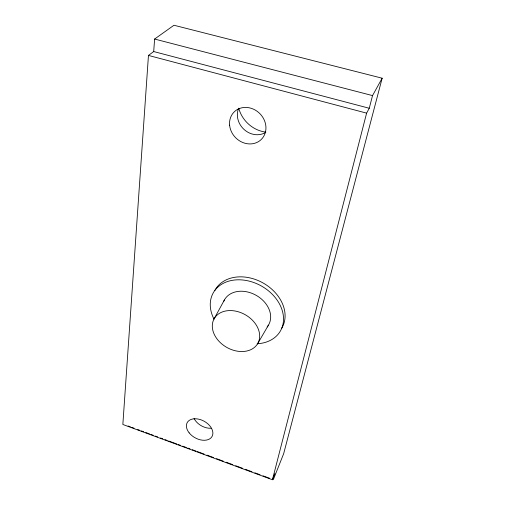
<?xml version="1.0" encoding="UTF-8"?>
<svg xmlns="http://www.w3.org/2000/svg" width="505" height="505" viewBox="0 0 505 505"><rect width="100%" height="100%" fill="white"/><g stroke="black" fill="none" stroke-linecap="round" stroke-linejoin="round"><path stroke-width="0.76" d="M148.457 55.424L122.848 424.478L272.422 479.75L274.859 473.658L273.319 479.636L283.652 453.724L382.152 78.206L173.972 25.25L154.612 39.043L153.697 51.548L148.457 55.424L366.611 113.133L369.262 108.253L372.526 95.596L382.152 78.206M272.422 479.75L366.611 113.133M214.038 318.945L224.365 300.033M257.563 343.823A25.073 18.767 29.6 0 0 233.695 310.796A25.073 18.767 29.6 0 0 216.721 338.533A25.073 18.767 29.6 0 0 257.563 343.823L268.433 325.169M154.612 39.043L372.526 95.596M153.697 51.548L369.262 108.253M128.137 426.012L130.353 426.826M131.824 427.369L134.033 428.19M137.72 429.547L139.929 430.367M141.406 430.91L143.616 431.724M145.825 432.545L149.512 433.902M150.982 434.452L153.198 435.266M155.407 436.08L157.617 436.901M160.565 437.986L162.774 438.807M164.99 439.621L167.199 440.436M168.67 440.985L176.775 443.977M178.252 444.52L180.462 445.341M182.671 446.155L186.358 447.518M187.835 448.061L190.044 448.876M192.254 449.696L195.94 451.053M197.411 451.596L204.045 454.052M206.993 455.138L213.628 457.587M216.569 458.679L223.204 461.128M226.152 462.214L232.786 464.663M235.734 465.755L242.362 468.204M245.31 469.297L251.945 471.746M254.892 472.831L260.05 474.738M262.998 475.83L269.632 478.279M214.808 290.539A38.412 29.555 29.4 0 1 263.345 283.122A38.412 29.555 29.4 0 1 281.506 328.572M223.74 301.34A25.37 19.442 29.4 0 1 256.698 295.633A25.37 19.442 29.4 0 1 267.158 326.943M265.857 132.121A30.357 27.51 48.3 0 1 238.714 108.177M213.994 319.091A38.62 29.606 29.4 0 1 232.679 280.269A38.62 29.606 29.4 0 1 281.424 308.132A38.62 29.606 29.4 0 1 257.165 343.766M211.046 428.253A13.976 9.425 29 0 1 194.065 418.456M265.447 132.544A18.874 16.854 46.6 0 1 244.25 129.64A18.874 16.854 46.6 0 1 238.505 108.581M189.154 432.848A14.228 9.437 29.1 0 0 211.898 436.73A14.228 9.437 29.1 0 0 197.859 418.998A14.228 9.437 29.1 0 0 189.154 432.848M229.611 125.158A19.323 17.088 45.7 0 0 258.295 141.741A19.323 17.088 45.7 0 0 255.315 110.115A19.323 17.088 45.7 0 0 229.611 125.158"/></g></svg>
